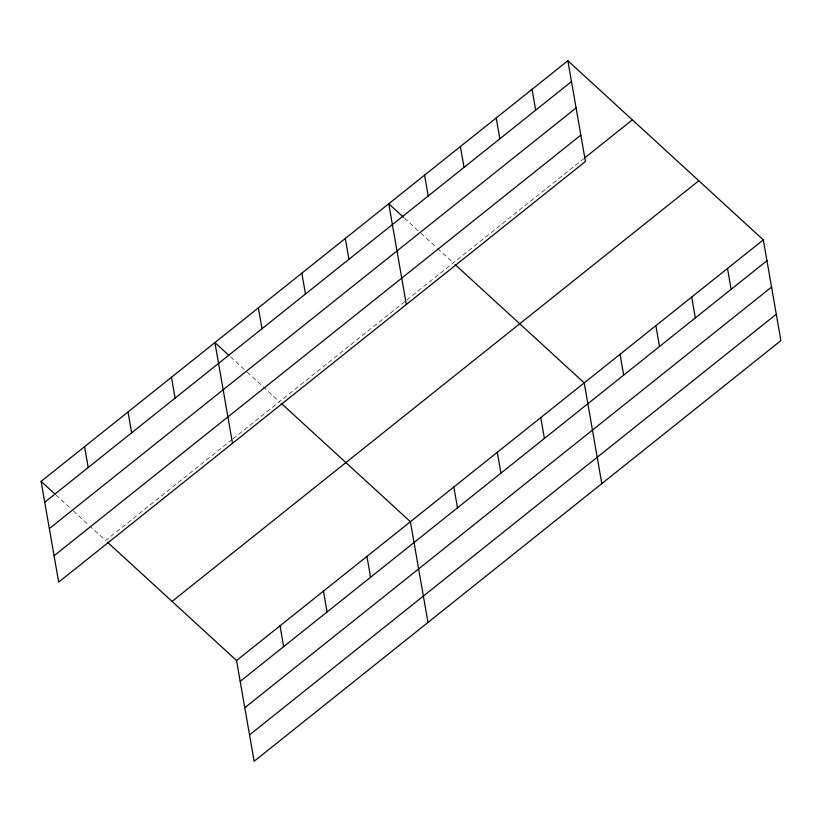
<?xml version="1.0" encoding="UTF-8"?>
<svg xmlns="http://www.w3.org/2000/svg" width="822" height="822" viewBox="0 0 822 822"><rect width="100%" height="100%" fill="white"/><g stroke="black" fill="none" stroke-linecap="round" stroke-linejoin="round"><path stroke-width="0.62" stroke-dasharray="4.11 3.08" d="M232.02 439.544L105.606 540.506L89.937 526.142M233.016 438.763L405.852 300.729M406.839 299.948L583.599 158.79M404.424 218.118L418.244 230.787M421.008 233.314L436.677 247.679M437.592 248.521L453.261 262.876M230.592 356.933L244.411 369.602M247.175 372.13L279.429 401.691M55.845 494.895L70.589 508.407M73.353 510.945L89.012 525.299"/><path stroke-width="1.23" d="M567.858 60.736L585.439 161.472L58.681 582.13L41.1 481.384L567.858 60.736L763.319 239.87L780.9 340.616L254.142 761.264L236.561 660.528L107.446 542.191M44.737 502.221L571.485 81.573M49.341 528.587L576.088 107.939M54.077 555.754L580.835 135.106M584.596 157.988L632.354 119.858M172.065 601.406L698.813 180.758M236.561 660.528L763.319 239.87M240.199 681.356L766.957 260.708M244.802 707.721L771.56 287.073M249.549 734.889L776.297 314.24M403.499 217.275L388.755 203.764L406.335 304.5M455.111 264.571L584.226 382.898L601.807 483.634M228.752 355.238L214.932 342.579L232.513 443.315M281.278 403.376L410.394 521.713L427.974 622.449M41.1 481.384L54.92 494.053M727.501 268.475L731.138 289.303M691.682 297.081L695.32 317.909M655.864 325.687L659.501 346.514M620.045 354.292L623.672 375.12M532.039 89.341L535.667 110.169M496.211 117.947L499.848 138.774M540.763 417.597L544.4 438.424M460.392 146.552L464.029 167.38M497.31 452.306L500.947 473.133M424.573 175.158L428.211 195.985M453.847 487.004L457.484 507.832M345.302 238.462L348.939 259.29M366.941 556.412L370.568 577.239M301.838 273.171L305.476 293.999M323.478 591.121L327.115 611.948M258.385 307.87L262.023 328.697M280.025 625.819L283.662 646.647M171.469 377.277L175.107 398.105M128.016 411.986L131.654 432.814M84.553 446.685L88.19 467.513"/></g></svg>
